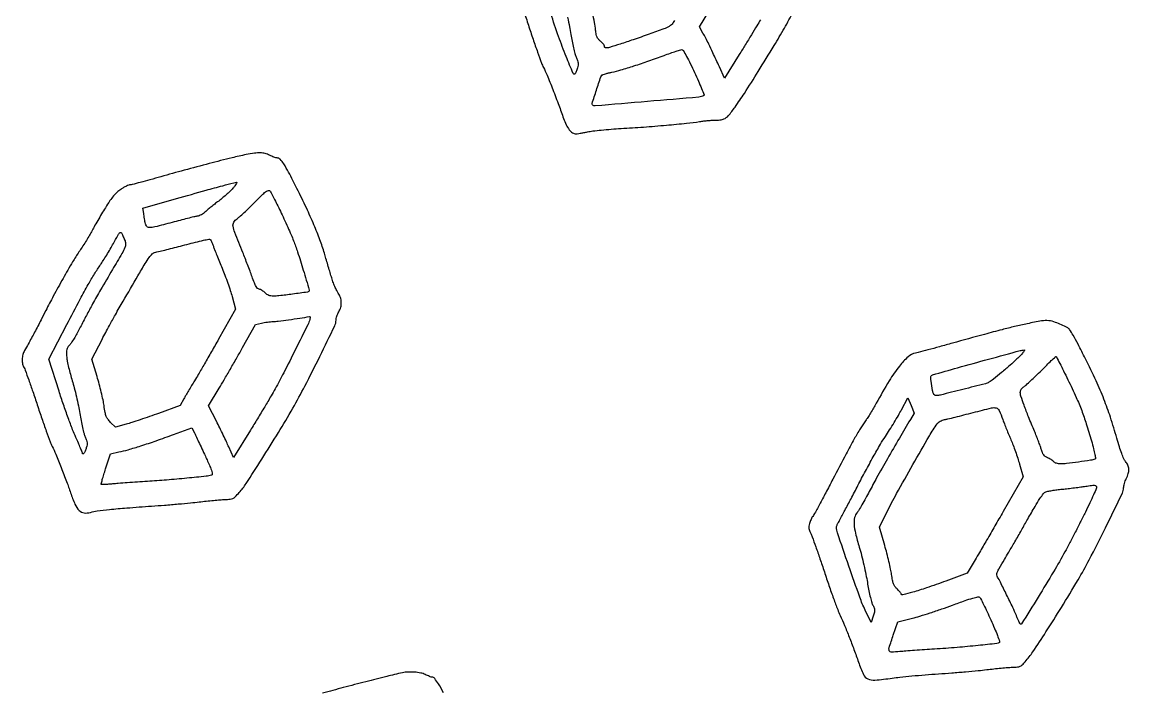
# Model space of a CAD drawing. Extents: x 283 to 3298, y 79 to 3222.
# Drawn here: x 1089 to 1914, y 1546 to 2044 of the extents above; entities that cross this region are included whole.
import ezdxf

# ---------------------------------------------------------------- set-up
doc = ezdxf.new("R2010")
doc.units = 0

msp = doc.modelspace()

# ---------------------------------------------------------------- linework, layer by layer
for points in [[(1462.953059, 2052.269751, -0.002664), (1466.371125, 2042, 0.002998), (1469.878176, 2031.486354, 0.003797), (1473.250789, 2021.815625, 0.003006), (1476.187385, 2013.749846, 0.030745), (1477.625625, 2010.5, -0.022184), (1480.244894, 2004.844971, -0.003875), (1484.620656, 1993.941617, -0.004517), (1489.083573, 1982.25746, -0.007921), (1492.534989, 1972.5, 0.033084), (1494.493507, 1967.739276, 0.055575), (1496.814637, 1964.097715, 0.071973), (1499.311176, 1961.778483, 0.152388), (1501.806137, 1961, 0.037608), (1502.835254, 1961.077516, 0.004643), (1505.059096, 1961.43559, 0.005464), (1507.696124, 1961.915067, 0.004493), (1510.500374, 1962.482861, -0.021822), (1514.334497, 1963.121787, -0.005267), (1520.73136, 1963.834461, -0.005396), (1528.095342, 1964.496231, -0.005335), (1535.5, 1965.001737, 0.003911), (1552.189472, 1966.093359, 0.003663), (1569.228913, 1967.467357, 0.003635), (1584.319304, 1968.906143, 0.01276), (1594, 1970.150552, -0.008606), (1597.164777, 1970.58412, -0.007632), (1600.471875, 1970.928216, -0.007684), (1603.458577, 1971.146761, -0.023165), (1605.5, 1971.169937, 0.024278), (1607.223344, 1971.193337, 0.018712), (1609.094491, 1971.380216, 0.01906), (1610.833197, 1971.687774, 0.042221), (1612.119544, 1972.082284, 0.12413), (1615.341432, 1974.426335, 0.017485), (1620.41746, 1980.968561, 0.013592), (1627.365661, 1991.174688, 0.003805), (1637.667376, 2007.5, 0.002241), (1649.494205, 2026.7542, 0.007062), (1657.185196, 2039.813956, 0.008161), (1663.897787, 2052.049526, 0.003885)], [(1495.541971, 2047.827786, -0.006577), (1497.066589, 2040.850061, -0.012265), (1498.087758, 2035.155353, 0.009327), (1498.964781, 2030.09344, 0.009461), (1500.026255, 2025.091994, 0.009291), (1501.112017, 2020.779301, 0.037832), (1502.01546, 2018.232144, -0.018136), (1503.052728, 2015.636705, -0.059056), (1503.466888, 2013.83514, -0.070409), (1503.412362, 2012.163017, -0.033928), (1502.899586, 2010.076791, -0.009595), (1502.415792, 2008.655246, -0.011615), (1501.905756, 2007.342021, -0.010289), (1501.430654, 2006.26152, -0.074678), (1501.118859, 2005.789662, -0.549174), (1499.725392, 2006.024009, -0.00433), (1494.554188, 2018.565002, -0.010233), (1488.895386, 2033.509239, -0.007052), (1483.073696, 2050.650534)], [(1575.191311, 2045.378448, -0.063061), (1573.410876, 2042.761195, -0.088927), (1571.204481, 2041.012834, -0.034445), (1567.246197, 2039.226901, -0.00266), (1556.295205, 2035.23372, -0.003339), (1544.559444, 2031.113227, -0.00571), (1534.703136, 2027.851734, -0.003882), (1526.725768, 2025.38072, -0.073285), (1524.142187, 2025, -0.12785), (1523.7066, 2025.11323, -0.100744), (1523.335517, 2025.431831, -0.089375), (1523.086028, 2025.908422, -0.076143), (1523, 2026.470063, 0.133477), (1522.807104, 2027.179772, 0.036657), (1522.143286, 2028.14169, 0.034297), (1521.199766, 2029.162859, 0.029932), (1520.083528, 2030.096366, -0.04845), (1518.522703, 2031.502942, -0.083143), (1517.573103, 2032.969545, -0.059822), (1516.972739, 2034.987312, -0.015203), (1516.497603, 2038.376304, 0.020276), (1515.642404, 2044.056485, 0.011016), (1514.156781, 2050.958372, 0.009782)], [(1639.303839, 2046, -0.00409), (1636.691649, 2041.580549, -0.001215), (1632.627489, 2034.868179, -0.001219), (1628.024331, 2027.348451, -0.001315), (1623.499802, 2020.040611), (1612.626466, 2002.581222), (1608.703469, 2011.040611, 0.00099), (1603.831887, 2021.491211, 0.004), (1600.796635, 2027.836327, 0.006463), (1598.539784, 2032.311202, 0.010219), (1596.47802, 2036.080983), (1593.849576, 2040.661965), (1600.749454, 2052.080983, 0.003355)], [(1403.11706, 1544.441001, 0.018905), (1399.292548, 1551.132277, 0.028513), (1396.528802, 1555.05254, 0.22052), (1394.575686, 1556.033931, -0.075016), (1393.942184, 1556.15005, -0.00963), (1392.640983, 1556.625461, -0.011079), (1391.110368, 1557.257693, -0.009029), (1389.5, 1558, 0.063251), (1386.101318, 1559.140069, 0.029848), (1381.509628, 1559.776082, 0.029517), (1376.681857, 1559.867546, 0.044144), (1372.5, 1559.328024, 0.006097), (1360.813766, 1556.607394, 0.002572), (1345.180675, 1552.68097, 0.002536), (1328.440176, 1548.294116, 0.003201), (1313, 1544.058108, -0.001453)]]:
    msp.add_lwpolyline(points, format="xyb")
for points in [[(1590.143639, 2006.75883, -0.004332), (1593.049547, 2000.312618, -0.007154), (1595.378513, 1994.812403, -0.00206), (1597.288371, 1990.059946, -0.363674), (1597.129551, 1989.580067, -0.117239), (1593.461479, 1988.363851, -0.000606), (1555.187253, 1985.082045, -0.000368), (1516.221573, 1981.81744, -0.215135), (1514.118411, 1982.563681, -0.28651), (1513.854367, 1983.606658, -0.001644), (1517.100353, 1993.622471, -0.002527), (1520.348371, 2003.366648, -0.150385), (1521.424514, 2004.85717, -0.081375), (1522.152134, 2005.240182, -0.009072), (1523.946576, 2005.803143, -0.010842), (1526.123735, 2006.392055, -0.00859), (1528.5, 2006.936701, 0.018816), (1535.396217, 2008.666475, 0.00676), (1545.078839, 2011.628863, 0.006397), (1556.116505, 2015.326106, 0.005687), (1567.5, 2019.447735, -0.005298), (1572.203948, 2021.155037, -0.007627), (1576.405028, 2022.558041, -0.00442), (1579.957069, 2023.649907, -0.11186), (1580.963925, 2023.717053, -0.228599), (1581.783902, 2023.149214, -0.004873), (1584.226799, 2018.739521, -0.01002), (1587.02328, 2013.31658, -0.005973)], [(1256, 1945.497347, 0.010806), (1245.496627, 1943.135527, 0.002749), (1228.569129, 1938.843982, 0.002879), (1209.876522, 1933.880376, 0.003546), (1192.50105, 1929.026703, -0.002232), (1184.316978, 1926.717366, -0.003296), (1177.113137, 1924.770344, -0.00152), (1170.963565, 1923.171661, -0.062907), (1169.604555, 1923, 0.095984), (1168.565469, 1922.798673, 0.017498), (1166.76526, 1921.999589, 0.018254), (1164.696551, 1920.898151, 0.015675), (1162.603505, 1919.594345, 0.03587), (1159.754402, 1917.382401, 0.035219), (1157.231902, 1914.77326, 0.026156), (1154.546048, 1911.209275, 0.009371), (1151.086828, 1905.868618, 0.003936), (1148.338335, 1901.367081, 0.002952), (1145.380893, 1896.369813, 0.002984), (1142.653065, 1891.633119, 0.006836), (1140.668098, 1888.024274, -0.009855), (1138.758851, 1884.602177, -0.005493), (1136.306406, 1880.50713, -0.005477), (1133.733658, 1876.417502, -0.008841), (1131.444608, 1873, 0.018611), (1126.678111, 1865.57395, 0.004779), (1119.543463, 1853.223726, 0.005116), (1112.297411, 1840.087167, 0.009432), (1106.717778, 1829.236845, -0.00598), (1103.218236, 1822.314445, -0.002562), (1098.385459, 1813.147182, -0.002243), (1093.631996, 1804.33667, -0.012083), (1090.9101, 1799.620195, 0.073009), (1089.601023, 1796.539563, 0.055933), (1089.07419, 1792.914178, 0.057624), (1089.365047, 1789.399365, 0.095881), (1090.487958, 1786.658723, -0.057815), (1091.34963, 1784.939206, -0.001837), (1093.99707, 1777.580744, -0.003539), (1097.029998, 1768.857553, -0.002445), (1100.344397, 1758.943906, 0.003126), (1103.749374, 1748.805264, 0.003841), (1107.059652, 1739.385545, 0.003197), (1109.951391, 1731.51286, 0.027662), (1111.453354, 1728.091991, -0.018542), (1114.165992, 1722.207517, -0.004447), (1118.215202, 1712.242911, -0.004817), (1122.242912, 1701.779434, -0.009911), (1125.152961, 1693.5, 0.023344), (1128.42527, 1684.932632, 0.094764), (1131.566084, 1680.34657, 0.160366), (1135.233051, 1678.514611, 0.109531), (1139.9157, 1678.856597, -0.039214), (1144.987892, 1679.952063, -0.007914), (1154.1531, 1681.043175, -0.006331), (1167.066832, 1682.208587, -0.002268), (1185.5, 1683.552974, 0.002631), (1195.222255, 1684.269143, 0.002278), (1205.415625, 1685.12071, 0.002292), (1214.644089, 1685.976673, 0.006693), (1221, 1686.681609, -0.004132), (1226.257968, 1687.292053, -0.003705), (1231.719749, 1687.839545, -0.003716), (1236.629542, 1688.258201, -0.011615), (1239.93957, 1688.438455, 0.015004), (1244.070636, 1688.69151, 0.089829), (1246.139496, 1689.26489, 0.085402), (1247.922204, 1690.537389, 0.012878), (1250.93957, 1693.745798, 0.037695), (1255.96755, 1700.310414, 0.003095), (1267.658426, 1718.466988, 0.004537), (1280.049448, 1738.371994, 0.00624), (1290.799216, 1756.5, 0.011522), (1299.831374, 1773.043904, 0.005199), (1310.945423, 1795.125998, 0.001713), (1322.032811, 1817.934963, 0.112733), (1323, 1822.170163, -0.054069), (1323.140894, 1823.469257, -0.025597), (1323.586402, 1825.096383, -0.025016), (1324.231943, 1826.768397, -0.032273), (1324.996262, 1828.22583, 0.070792), (1326.504953, 1831.73368, 0.073463), (1326.949496, 1835.478235, 0.075177), (1326.292827, 1839.116452, 0.079784), (1324.594584, 1842.316722, -0.04988), (1323.493705, 1844.122721, -0.013212), (1322.110703, 1847.208662, -0.01327), (1320.716432, 1850.820939, -0.013293), (1319.516638, 1854.5, -0.000061), (1318.310835, 1858.562477, -0.000037), (1316.889928, 1863.353125, -0.000038), (1315.483873, 1868.096308, -0.000067), (1314.32756, 1872, 0.016852), (1311.008026, 1881.965471, 0.011348), (1306.582227, 1893.112831, 0.009791), (1300.938571, 1905.743198, 0.006203), (1293.892326, 1920.248337, 0.004305), (1287.694772, 1932.35241, 0.024155), (1284.01753, 1938.626591, 0.046049), (1281.32552, 1942.021269, 0.204871), (1279.037128, 1943, -0.070875), (1278.169026, 1943.123674, -0.015899), (1276.744721, 1943.5875, -0.016184), (1275.120276, 1944.234406, -0.015034), (1273.5, 1945, 0.053673), (1270.095335, 1946.298022, 0.057208), (1266.56533, 1946.805214, 0.042199), (1262.196749, 1946.5606, 0.014823)], [(1246.108991, 1920.38648, -0.021735), (1244.044043, 1918.236598, -0.00924), (1241.104183, 1915.532749, -0.009122), (1237.85639, 1912.758749, -0.011818), (1234.774004, 1910.3417, 0.005608), (1231.829756, 1908.091461, 0.00597), (1228.998107, 1905.821528, 0.005702), (1226.608539, 1903.812589, 0.027371), (1225.325935, 1902.580756, -0.057796), (1224.217745, 1901.638832, -0.031164), (1222.666633, 1900.736864, -0.030587), (1220.950076, 1900.004552, -0.041829), (1219.325935, 1899.575148, 0.015497), (1217.041701, 1899.098168, 0.002131), (1212.321814, 1897.937578, 0.002445), (1206.742435, 1896.511369, 0.002066), (1200.854708, 1894.949612, -0.003912), (1187.974034, 1891.583783, -0.071928), (1183.781643, 1891.145517, -0.258902), (1181.711088, 1892.403976, -0.095716), (1180.575669, 1895.75, 0.002734), (1180.288821, 1897.759922, 0.002348), (1179.965559, 1899.871323, 0.002365), (1179.65398, 1901.785626, 0.006799), (1179.413458, 1903.109824), (1178.902665, 1905.719647), (1204.201333, 1912.81839, -0.000379), (1226.156357, 1918.960986, -0.00187), (1238.541445, 1922.366121, -0.00148), (1246.790615, 1924.574808, -0.047974), (1248.834987, 1924.910554, -0.540036), (1249.0577, 1924.615987, -0.049879), (1248.584907, 1923.618504, -0.030441), (1247.574935, 1922.152188, -0.014443)], [(1281.518122, 1903.373555, -0.003681), (1284.18308, 1897.698257, -0.002874), (1286.99665, 1891.496397, -0.002906), (1289.550199, 1885.690202, -0.007079), (1291.346653, 1881.373555, -0.017156), (1294.341588, 1873.063283, -0.004457), (1298.578209, 1859.496215, -0.000714), (1303.088697, 1844.509058, -0.291799), (1302.802902, 1843.503553, -0.149028), (1301.736055, 1843.01407, -0.00085), (1290.669097, 1841.538159, -0.002887), (1280.475585, 1840.256192, -0.030974), (1276.318107, 1840.017277, -0.036706), (1274.429216, 1840.164728, -0.057068), (1272.854287, 1840.592636, -0.060474), (1271.482576, 1841.342199, -0.047808), (1270.206493, 1842.453427, 0.035153), (1269.170827, 1843.40235, 0.029893), (1267.956705, 1844.25395, 0.030988), (1266.753078, 1844.895872, 0.070789), (1265.768309, 1845.18615, -0.15756), (1264.536397, 1845.793217, -0.069925), (1263.411795, 1847.239966, -0.036838), (1262.164576, 1849.838487, -0.008006), (1260.421437, 1854.5, 0.003446), (1258.931963, 1858.59666, 0.001997), (1257.088518, 1863.5, 0.001996), (1255.200572, 1868.402493, 0.003358), (1253.57203, 1872.5, -0.002723), (1247.616309, 1887.429657, -0.051223), (1246.262811, 1892.286737, -0.1816), (1246.813446, 1895.151826, -0.105347), (1249.256833, 1897.727343, 0.03175), (1251.078198, 1899.156376, 0.004882), (1254.481422, 1902.254595, 0.005436), (1258.426468, 1905.997833, 0.004696), (1262.488434, 1910.011507, -0.003221), (1268.564462, 1916.050828, -0.036727), (1271.143178, 1918.233924, -0.137278), (1272.675243, 1918.804022, -0.254274), (1273.856408, 1918.284165, -0.043113), (1274.666436, 1917.02601, -0.002797), (1276.676096, 1913.168205, -0.004058), (1279.011296, 1908.531433, -0.003014)], [(1165.74632, 1881.327337, -0.116714), (1166.208079, 1878.864585, -0.091023), (1165.589256, 1876.204625, -0.028275), (1163.406821, 1871.872426, -0.00188), (1156.398575, 1859.827337, 0.001404), (1147.5853, 1844.713057, 0.004116), (1141.62823, 1834.232835, 0.005553), (1136.939973, 1825.600441, 0.005424), (1132.406833, 1816.798261, -0.009749), (1130.402267, 1812.987273, -0.009511), (1128.234587, 1809.225343, -0.009446), (1126.206478, 1805.995198, -0.034783), (1124.749677, 1804.075248, 0.026687), (1123.038702, 1801.894497, 0.08983), (1122.281237, 1800.254705, 0.072118), (1122.062468, 1798.26596, 0.013303), (1122.287979, 1794.575248, 0.027171), (1122.731526, 1791.471783, 0.008644), (1123.721656, 1786.906479, 0.008599), (1125.002732, 1781.848446, 0.009478), (1126.419069, 1777, -0.012364), (1127.94471, 1771.663157, -0.006814), (1129.558747, 1765.070173, -0.006789), (1131.014456, 1758.33571, -0.010817), (1132.05574, 1752.536757, 0.008588), (1132.981313, 1747.246745, 0.008986), (1134.07554, 1742.071352, 0.008712), (1135.177778, 1737.639379, 0.038843), (1136.067921, 1735.113549, -0.018929), (1137.071696, 1732.590304, -0.059482), (1137.472352, 1730.814793, -0.069718), (1137.41236, 1729.153489, -0.033397), (1136.899586, 1727.076791, -0.021866), (1135.960729, 1724.525163, -0.050673), (1134.988003, 1722.734207, -0.260753), (1134.378238, 1722.430705, -0.400133), (1134, 1722.827672, 0.094253), (1133.840062, 1723.668587, 0.00312), (1132.56371, 1726.844399, 0.005843), (1130.983922, 1730.580267, 0.004023), (1129.110503, 1734.777672, -0.015219), (1126.723993, 1740.463378, -0.004469), (1123.406407, 1749.330192, -0.004484), (1119.850777, 1759.377769, -0.004802), (1116.558405, 1769.26128), (1108.895804, 1793.022561), (1122.374056, 1818.831704, -0.001464), (1132.327957, 1837.756874, -0.006464), (1138.368448, 1848.812419, -0.010697), (1142.976304, 1856.598418, -0.013987), (1147.535017, 1863.5, 0.012143), (1149.522295, 1866.484612, 0.004977), (1152.079537, 1870.625863, 0.004921), (1154.738414, 1875.128727, 0.006282), (1157.095413, 1879.332724, -0.003439), (1160.352614, 1885.220582, -0.046598), (1161.749235, 1887.238947, -0.293985), (1162.631021, 1887.5122, -0.232646), (1163.392554, 1886.832724, 0.003259), (1163.854081, 1885.715153, 0.001465), (1164.474033, 1884.253268, 0.00145), (1165.138033, 1882.712572, 0.001976)], [(1231.568607, 1877.239658, 0.006135), (1232.538756, 1874.674128, 0.001484), (1234.207853, 1870.455696, 0.001523), (1236.151839, 1865.627598, 0.001513), (1238.129357, 1860.80101, -0.007716), (1240.170858, 1855.636555, -0.005465), (1242.30864, 1849.781631, -0.005517), (1244.228262, 1844.142748, -0.011619), (1245.567653, 1839.716599), (1248.171323, 1830.331179), (1235.459915, 1807.915589, -0.001145), (1230.21194, 1798.710402, -0.001168), (1224.954929, 1789.587704, -0.001132), (1220.350074, 1781.681015, -0.00485), (1217.548323, 1777, 0.002636), (1215.359299, 1773.379171, 0.00223), (1213.081971, 1769.528125, 0.002248), (1211.037321, 1765.998781, 0.006284), (1209.646104, 1763.5), (1206.944068, 1758.5), (1190.788347, 1752.68964, -0.002716), (1184.019346, 1750.29663, -0.002505), (1177.040599, 1747.911156, -0.0025), (1170.801539, 1745.848048, -0.008325), (1166.674261, 1744.581691), (1158.715897, 1742.284103), (1155.034136, 1745.965864, -0.031249), (1152.924797, 1748.356731, -0.071327), (1151.736269, 1750.442058, -0.049879), (1150.953946, 1753.204846, -0.009319), (1150.126387, 1758.41138, 0.017081), (1149.380513, 1762.675908, 0.006984), (1148.089504, 1768.414713, 0.0069), (1146.530155, 1774.546021, 0.008764), (1144.91392, 1780.15873), (1140.927441, 1793.142324), (1148.643156, 1807.821162, -0.00252), (1154.10028, 1818.077263, -0.004881), (1158.584185, 1826.211612, -0.00317), (1164.317749, 1836.228052, -0.000538), (1175.396019, 1855.252968, -0.003616), (1180.738977, 1864.255691, -0.02019), (1183.828866, 1868.938892, -0.037199), (1186.027842, 1871.560445, -0.150457), (1187.837736, 1872.548719, 0.010094), (1189.562884, 1872.936871, 0.000796), (1194.12421, 1874.068051, 0.001082), (1199.56082, 1875.437986, 0.000828), (1205.5, 1876.958705, -0.000886), (1218.212249, 1880.212083, -0.006432), (1224.342319, 1881.685674, -0.00732), (1228.103595, 1882.481104, -0.169774), (1229.171242, 1882.327847, -0.154681), (1229.509864, 1881.988923, -0.009428), (1230.152355, 1880.689423, -0.013337), (1230.858512, 1879.080741, -0.009428)], [(1303.498125, 1822.75, -0.045862), (1301.943729, 1818.711383, -0.001074), (1292.882306, 1800.477782, -0.00264), (1283.995185, 1782.923314, -0.007889), (1277.664015, 1771.045006, -0.006198), (1274.58127, 1765.63423, -0.001945), (1269.834401, 1757.60934, -0.001943), (1264.465928, 1748.69255, -0.00215), (1259.205226, 1740.114449), (1246.582422, 1719.728898), (1243.1014, 1727.614449, 0.005818), (1241.363067, 1731.431444, 0.002455), (1238.943385, 1736.519629, 0.002428), (1236.304679, 1741.931481, 0.003166), (1233.834699, 1746.856628), (1228.049021, 1758.213256), (1235.881179, 1771.356628, 0.002225), (1239.569093, 1777.608524, 0.001063), (1244.255596, 1785.674025, 0.001054), (1249.114379, 1794.118141, 0.001502), (1253.391483, 1801.640051), (1263.069627, 1818.780102), (1267.477634, 1819.890051, -0.016744), (1269.477944, 1820.323078, -0.01032), (1271.856022, 1820.704574, -0.010345), (1274.225237, 1820.984816, -0.018215), (1276.19282, 1821.104242, 0.025114), (1279.834238, 1821.375721, 0.003171), (1287.656636, 1822.406157, 0.004043), (1296.074844, 1823.638881, 0.006268), (1303.317388, 1824.852478, -0.322789), (1303.577098, 1824.728333, -0.104043), (1303.707652, 1824.295728, -0.059936), (1303.684097, 1823.602739, -0.03052)], [(1838.178145, 1819.473688, 0.00577), (1828.789075, 1817.370481, 0.005654), (1819.386998, 1815.037571, 0.003241), (1806.37875, 1811.563105, 0.000601), (1782.5, 1804.988192, -0.000682), (1772.739772, 1802.302456, -0.000987), (1764.109375, 1799.958574, -0.000498), (1756.777802, 1797.990801, -0.016502), (1755, 1797.577878, 0.134024), (1749.343568, 1794.763571, 0.044323), (1742.936818, 1787.942289, 0.030185), (1735.324513, 1776.937048, 0.010357), (1725.622784, 1760.151322, -0.006322), (1723.616232, 1756.614047, -0.0052), (1721.388019, 1752.888742, -0.005255), (1719.269736, 1749.509678, -0.01389), (1717.662375, 1747.151322, 0.01888), (1713.70181, 1741.213863, 0.010132), (1709.246439, 1733.614073, 0.006107), (1703.168809, 1722.429872, 0.001436), (1693.285889, 1703.570424, -0.001572), (1687.985029, 1693.461577, -0.002362), (1683.291099, 1684.678868, -0.000949), (1679.216671, 1677.175227, -0.053169), (1678.311786, 1675.868275, 0.052067), (1677.700654, 1674.989731, 0.018957), (1677.018646, 1673.63312, 0.018557), (1676.379356, 1672.081458, 0.021078), (1675.886359, 1670.550596, 0.030725), (1675.450124, 1668.483338, 0.066876), (1675.429112, 1666.865338, 0.063775), (1675.837603, 1665.251737, 0.025821), (1676.779066, 1663.182321, -0.03224), (1677.885438, 1660.665264, -0.002147), (1680.557791, 1653.237932, -0.003091), (1683.652946, 1644.344067, -0.002307), (1686.960055, 1634.5, 0.003267), (1690.38191, 1624.378751, 0.003616), (1693.824309, 1614.640625, 0.003358), (1696.877855, 1606.371382, 0.018586), (1698.713776, 1602, -0.009097), (1701.973574, 1594.633046, -0.005852), (1705.496657, 1585.980937, -0.00557), (1709.046555, 1576.6588, -0.005537), (1712.395045, 1567.241764, 0.025749), (1716.051345, 1558.14171, 0.175713), (1719.402899, 1554.763303, 0.134275), (1724.605326, 1553.845823, 0.012876), (1737.5, 1555.376372, -0.010119), (1743.275373, 1556.094208, -0.002968), (1752.171875, 1556.964253, -0.002979), (1762.196134, 1557.824356, -0.003194), (1772, 1558.543736, 0.002662), (1781.913744, 1559.260572, 0.002331), (1792.26875, 1560.113332, 0.002343), (1801.615383, 1560.971077, 0.006994), (1808, 1561.677439, -0.004126), (1813.255774, 1562.289443, -0.003709), (1818.71095, 1562.838179, -0.003718), (1823.611739, 1563.257719, -0.01168), (1826.909617, 1563.437975, 0.013514), (1830.867531, 1563.66887, 0.078547), (1832.890616, 1564.168393, 0.092671), (1834.507081, 1565.235919, 0.022556), (1836.712401, 1567.569156, 0.029702), (1842.36792, 1574.966633, 0.005092), (1852.111337, 1589.736282, 0.005299), (1863.61306, 1607.985329, 0.003864), (1876.023361, 1628.5, 0.014971), (1884.383207, 1643.573141, 0.004261), (1896.461699, 1667.47422, 0.001268), (1909.055414, 1693.094712, 0.114073), (1910, 1697.181112, -0.05002), (1910.139084, 1698.567911, -0.02135), (1910.5875, 1700.379818, -0.02087), (1911.234286, 1702.286532, -0.02575), (1912, 1704, 0.046446), (1913.487387, 1707.735649, 0.081339), (1913.897333, 1711.030745, 0.091511), (1913.227158, 1714.012877, 0.074119), (1911.505978, 1716.810526, -0.067416), (1910.177461, 1718.906753, -0.017003), (1908.615035, 1722.641245, -0.014382), (1906.874207, 1727.666403, -0.007111), (1904.939693, 1734.137252, 0.010031), (1900.167545, 1749.766652, 0.015015), (1895.321033, 1763.192317, 0.014126), (1889.45555, 1776.88543, 0.007612), (1881.5, 1793.431521, 0.003323), (1876.002324, 1804.253157, 0.012615), (1872.353356, 1810.902133, 0.015683), (1869.683854, 1815.174138, 0.135928), (1868, 1816.623559, 0.012863), (1859.169377, 1820.512034, 0.073578), (1854.211432, 1821.736758, 0.066656), (1848.908123, 1821.536026, 0.009471)], [(1830.5, 1793.233214, -0.011375), (1825.347987, 1788.498396, -0.006697), (1818.989179, 1783.064974, -0.005643), (1812.916777, 1778.130256, -0.034791), (1809.59923, 1775.85297, -0.07046), (1806.96112, 1774.76448, -0.00098), (1790.163572, 1770.499039, -0.001065), (1773.438638, 1766.324769, -0.06409), (1770.361291, 1765.971013, -0.135818), (1769.020033, 1766.361837, -0.169102), (1768.206233, 1767.363588, -0.045972), (1767.609795, 1769.64857, -0.002773), (1766.493449, 1776.659564, -0.015315), (1766.216135, 1778.926435, -0.084702), (1766.311421, 1780.147166, -0.160315), (1766.774813, 1780.878427, -0.100616), (1767.677381, 1781.356941, -0.003528), (1786.306729, 1786.711438, -0.00191), (1809.29978, 1793.050285, -0.000453), (1832.961926, 1799.453429, -0.056839), (1836, 1799.912015, -0.615622), (1836.194929, 1799.558066, -0.022167), (1835.003125, 1797.972562, -0.019296), (1833.081528, 1795.814469, -0.009686)], [(1868.467241, 1777.75, -0.005921), (1874.636885, 1764.574592, -0.014651), (1878.757932, 1754.739812, -0.015426), (1882.172969, 1744.98188, -0.007251), (1886.011551, 1732.179446, -0.005322), (1887.655742, 1726.148496, -0.016344), (1888.591142, 1722.020342, -0.015169), (1889.056831, 1719.131124, -0.36016), (1888.647927, 1718.481689, -0.042274), (1885.422011, 1717.716211, -0.003057), (1876.343934, 1716.414981, -0.003664), (1867.356037, 1715.249758, -0.030408), (1863.253116, 1715, -0.030832), (1861.483984, 1715.109197, -0.043801), (1859.943804, 1715.438821, -0.051341), (1858.710872, 1715.961512, -0.093992), (1857.872445, 1716.654904, 0.053414), (1857.123133, 1717.383971, 0.021464), (1855.960124, 1718.217874, 0.020947), (1854.619417, 1719.016531, 0.024863), (1853.289679, 1719.651745, -0.051726), (1851.592326, 1720.577456, -0.083553), (1850.413073, 1721.719506, -0.065371), (1849.493786, 1723.385784, -0.021233), (1848.577411, 1726.051285, 0.012888), (1847.763252, 1728.554555, 0.004797), (1846.495103, 1732.030661, 0.00475), (1845.039386, 1735.796022, 0.005725), (1843.597821, 1739.304443, -0.00417), (1839.110304, 1750.130092, -0.008393), (1835.786384, 1758.755121, -0.007487), (1833.456223, 1765.42546, -0.080449), (1833, 1768.242586, -0.073592), (1833.178188, 1769.446684, -0.067936), (1833.698986, 1770.583756, -0.061622), (1834.55979, 1771.630448, -0.044884), (1835.74226, 1772.566778, 0.038492), (1837.339672, 1773.798842, 0.004436), (1840.680712, 1776.866741, 0.005323), (1844.589602, 1780.599278, 0.004319), (1848.703178, 1784.681788, -0.002786), (1852.664334, 1788.637211, -0.004444), (1856.098893, 1791.969025, -0.001111), (1859.122713, 1794.837871, -0.191512), (1859.530476, 1795, -0.279284), (1859.881048, 1794.787615, -0.000854), (1862.406715, 1789.932812, -0.004375), (1865.230441, 1784.363611, -0.002679)], [(1751.069592, 1748.149788, 0.003118), (1742.85817, 1734.262198, 0.002339), (1733.985811, 1718.8759, 0.002321), (1725.90059, 1704.547661, 0.006664), (1720.466536, 1694.5, -0.004681), (1717.689074, 1689.315386, -0.005606), (1714.97394, 1684.488399, -0.004859), (1712.60339, 1680.473066, -0.036552), (1711.329068, 1678.673275, 0.11675), (1709.51065, 1674.972616, 0.072458), (1709.123866, 1670.124693, 0.043982), (1710.178687, 1663.282291, 0.012503), (1713.008569, 1652.890322, -0.010144), (1714.687628, 1646.837217, -0.006337), (1716.419603, 1639.686196, -0.006358), (1717.94801, 1632.593108, -0.01149), (1718.991543, 1626.743535, 0.00945), (1719.897484, 1621.542578, 0.010565), (1720.970139, 1616.570651, 0.010206), (1722.058783, 1612.377678, 0.049367), (1722.954721, 1610.088755, -0.020391), (1724.078509, 1607.644638, -0.086298), (1724.42574, 1606.07732, -0.078539), (1724.240402, 1604.412981, -0.015186), (1723.348408, 1601.509122), (1721.753323, 1596.827805), (1717.374723, 1606.041887, -0.024999), (1713.361098, 1615.706184, -0.002608), (1705.207071, 1638.873275, -0.001079), (1696.685603, 1663.666754, -0.082408), (1696, 1667.798287, -0.072055), (1696.092408, 1668.436188, -0.022819), (1696.407901, 1669.347296, -0.022255), (1696.857108, 1670.343851, -0.023009), (1697.388601, 1671.285183, 0.018381), (1698.333325, 1672.922817, 0.000486), (1702.246989, 1680.340023, 0.001019), (1706.81904, 1689.068539, 0.000697), (1711.977846, 1699, -0.004282), (1717.564675, 1709.569522, -0.00405), (1723.434734, 1720.240625, -0.004025), (1728.7833, 1729.602454, -0.014137), (1732.442942, 1735.5, 0.005736), (1735.571889, 1740.358212, 0.004082), (1738.970629, 1745.870128, 0.004121), (1742.127383, 1751.182758, 0.008756), (1744.463713, 1755.355755), (1749.220035, 1764.21151), (1751.539113, 1758.505543), (1753.858191, 1752.799576)], [(1820.000195, 1748, 0.005844), (1821.157558, 1744.908236, 0.002698), (1822.731649, 1740.9125, 0.002672), (1824.43173, 1736.72926, 0.003707), (1826.003042, 1733, -0.011091), (1827.597071, 1729.05503, -0.00617), (1829.372883, 1724.182405, -0.006151), (1831.049281, 1719.204596, -0.009899), (1832.341029, 1714.918827), (1835.023121, 1705.337653), (1820.162854, 1679.418827, -0.000671), (1814.034094, 1668.7624, -0.000681), (1807.907535, 1658.176155, -0.000662), (1802.553781, 1648.982314, -0.002804), (1799.310228, 1643.5), (1793.317869, 1633.5), (1777.552719, 1627.714841, -0.0048), (1763.022856, 1622.540688, -0.013949), (1752.853469, 1619.343506, -0.010817), (1745.507053, 1617.427858, -0.388909), (1744.097137, 1618.213497, 0.075424), (1743.762658, 1618.870064, 0.016681), (1742.9912, 1619.874218, 0.016978), (1742.011552, 1620.985784, 0.015629), (1740.932141, 1622.060438, -0.054663), (1739.481158, 1623.749772, -0.061693), (1738.49925, 1625.648825, -0.041482), (1737.765596, 1628.288927, -0.011312), (1737.052087, 1632.560438, 0.016432), (1736.344914, 1636.542684, 0.005797), (1735.078347, 1642.201211, 0.005747), (1733.541793, 1648.391817, 0.006715), (1731.936993, 1654.230919), (1727.964154, 1667.961838), (1733.555218, 1679.110102, -0.010317), (1740.79803, 1692.83753, -0.002734), (1752.931075, 1714.447464, -0.002178), (1765.228311, 1735.854512, -0.019606), (1771.016821, 1744.985941, -0.076508), (1771.897318, 1745.918096, -0.040839), (1773.226936, 1746.78834, -0.038004), (1774.822713, 1747.504672, -0.037415), (1776.516821, 1747.975655, 0.010638), (1778.967842, 1748.517694, 0.001219), (1784.458325, 1749.869213, 0.001471), (1790.981758, 1751.512266, 0.001198), (1797.958328, 1753.309097, -0.004036), (1811.471333, 1756.707717, -0.119232), (1814.984088, 1756.711163, -0.230636), (1817.190752, 1754.891012, -0.020314)], [(1225.603562, 1720.793759, -0.003362), (1229.029347, 1713.142174, -0.02574), (1230.426233, 1709.461941, -0.06671), (1230.788631, 1707.44842, -0.343629), (1230.175553, 1706.584412, -0.046723), (1226.148857, 1705.775201, -0.00206), (1211.935341, 1704.33731, -0.003849), (1196.628791, 1702.9714, -0.004912), (1182.5, 1701.959778, 0.001416), (1175.021883, 1701.476873, 0.001356), (1167.4375, 1700.944858, 0.001342), (1160.747003, 1700.439247, 0.004879), (1156.5, 1700.0651, -0.005113), (1153.400964, 1699.793547, -0.007887), (1150.716371, 1699.628497, -0.003337), (1148.43566, 1699.539604, -0.189824), (1148.045092, 1699.679038, -0.286464), (1147.931324, 1700.053804, -0.00218), (1148.812628, 1703.267956, -0.007102), (1149.908558, 1706.99233, -0.004393), (1151.296789, 1711.338516), (1155.003395, 1722.600549), (1161.251698, 1723.883346, 0.019701), (1168.026483, 1725.5548, 0.00707), (1177.537376, 1728.449241, 0.006261), (1188.978341, 1732.267173, 0.004166), (1202, 1736.916573), (1215.5, 1741.863982), (1217.428009, 1738.181991, -0.009302), (1218.52672, 1735.985251, -0.001416), (1220.624882, 1731.555377, -0.001585), (1223.070261, 1726.311311, -0.001372)], [(1881.522284, 1679.08884, -0.002473), (1877.716025, 1671.476766, -0.001861), (1873.457544, 1663.141722, -0.001881), (1869.394086, 1655.333183, -0.004335), (1866.265825, 1649.5, -0.009175), (1857.770228, 1634.637068, -0.004353), (1846.309659, 1615.789426, -0.000574), (1833.905149, 1595.835012, -0.50872), (1832.947759, 1595.765703, -0.06215), (1832.603678, 1596.293496, -0.004302), (1831.837603, 1597.899925, -0.006069), (1830.961408, 1599.839836, -0.004524), (1830.040316, 1602, 0.012162), (1827.369109, 1608.008517, 0.003232), (1822.81575, 1617.456009, 0.002493), (1818.16444, 1626.83075, 0.024652), (1815.998831, 1630.658685, -0.139374), (1815.518195, 1632.286084, -0.096788), (1815.86869, 1634.182438, -0.036919), (1817.301976, 1637.153033, -0.004086), (1821.127051, 1643.658685, 0.003005), (1824.36531, 1649.13911, 0.00107), (1828.92696, 1657.004906, 0.001062), (1833.896257, 1665.658436, 0.001253), (1838.560571, 1673.868656, -0.003858), (1843.947989, 1683.237705, -0.013615), (1847.618018, 1689.133369, -0.016701), (1850.322781, 1692.942747, -0.13876), (1852, 1694.202534, -0.045705), (1853.516802, 1694.633955, -0.006901), (1856.631002, 1695.174817, -0.007692), (1860.336553, 1695.707506, -0.006581), (1864.254474, 1696.157014, 0.003421), (1868.554229, 1696.622822, 0.002358), (1873.41882, 1697.20678, 0.002377), (1878.0931, 1697.812846, 0.004853), (1881.754474, 1698.341517, -0.005705), (1886.046759, 1698.953825, -0.039822), (1888.16043, 1699.061048, -0.103887), (1889.29813, 1698.787514, -0.224888), (1889.854361, 1698.107221, -0.162482), (1889.772773, 1697.078738, -0.002902), (1887.552987, 1691.930885, -0.006926), (1884.825741, 1685.933227, -0.004526)], [(1811.062667, 1598.67291, -0.005933), (1813.800783, 1592.444513, -0.01013), (1815.919108, 1587.172498, -0.004427), (1817.547698, 1582.751474, -0.294325), (1817.37291, 1581.999516, -0.166385), (1815.594907, 1581.162086, -0.001679), (1801.541783, 1579.651669, -0.005517), (1785.89784, 1578.19771, -0.004402), (1769, 1576.964744, 0.000952), (1761.694958, 1576.482368, 0.000887), (1754.217187, 1575.96096, 0.000883), (1747.57326, 1575.474055, 0.003011), (1743.25, 1575.123353, -0.015317), (1736.871127, 1574.76364, -0.313603), (1735.343272, 1575.76919, -0.172921), (1735.255986, 1578.036326, -0.004877), (1738.311526, 1587.45411), (1741.623052, 1597.331616), (1752.561526, 1600.038369, 0.013144), (1758.051728, 1601.551125, 0.004593), (1765.868073, 1604.006203, 0.004557), (1774.423707, 1606.866513, 0.005307), (1782.5, 1609.744916, -0.003472), (1791.820719, 1613.105435, -0.013953), (1797.585841, 1614.959704, -0.014999), (1801.45162, 1615.960336, -0.249901), (1802.689757, 1615.622355, -0.08674), (1803.383844, 1614.693028, -0.002405), (1805.640074, 1610.180484, -0.004875), (1808.223965, 1604.818844, -0.00332)]]:
    msp.add_lwpolyline(points, format="xyb", close=True)

doc.saveas('drawing.dxf')
